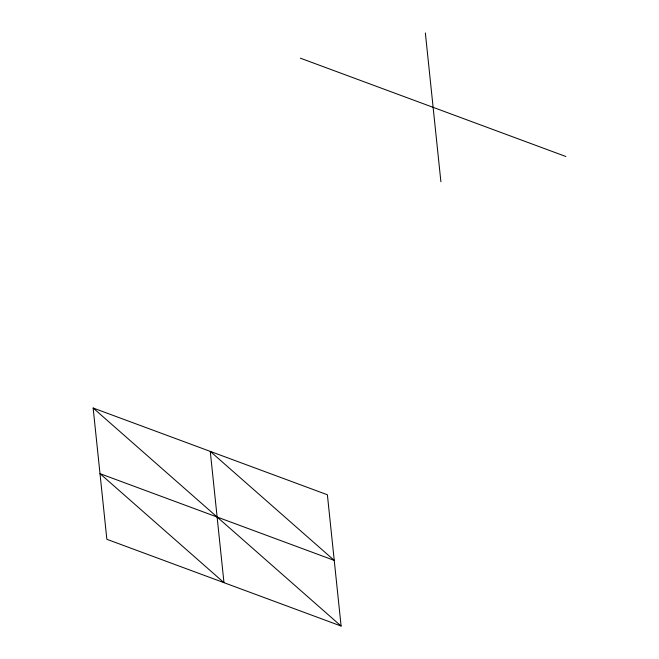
<?xml version="1.0" encoding="UTF-8"?>
<svg xmlns="http://www.w3.org/2000/svg" width="659" height="659" viewBox="0 0 659 659"><rect width="100%" height="100%" fill="white"/><g stroke="black" fill="none" stroke-linecap="round" stroke-linejoin="round"><path stroke-width="0.99" d="M300.38 58.181L565.859 156.504M93.141 408.012L327.383 494.761L341.098 626.05L106.857 539.293L93.141 408.012L341.098 626.05M425.352 32.95L440.896 181.744M334.245 560.405L99.995 473.648L223.978 582.671L210.262 451.382L334.245 560.405"/></g></svg>
